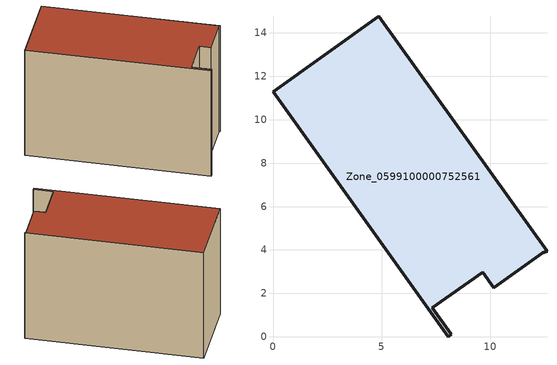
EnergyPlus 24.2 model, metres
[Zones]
Zone_0599100000752561
 floor ground (C_G): 0,11.28 4.88,14.77 12.62,3.94 12.43,3.87 10.17,2.25 9.65,2.98 7.34,1.33 8.21,0.11 8.06,0 z0
 wall outside (C_F): 7.34,1.33 9.65,2.98 10.17,2.25 12.43,3.87 12.62,3.94 4.88,14.77 0,11.28 8.06,0 8.21,0.11 7.34,1.33 z0:9.17
 roof outside (C_R): 12.62,3.94 4.88,14.77 0,11.28 8.06,0 8.21,0.11 7.34,1.33 9.65,2.98 10.17,2.25 12.43,3.87 z9.17
[BUILDING]
Pand.0599100000752561: North Axis=0; Terrain=City; Loads Convergence Tolerance Value=0.04; Temperature Convergence Tolerance Value=0.4; Solar Distribution=FullExterior; Maximum Number of Warmup Days=25; Minimum Number of Warmup Days=1
[Site:Location]
Rotterdam.The.Hague.AP_ZH_NLD Design_Conditions: Latitude=51.96; Longitude=4.45; Time Zone=1; Elevation=-4.5
[SITE:GROUNDTEMPERATURE:BUILDINGSURFACE]
18, 18, 18, 18, 18, 18, 18, 18, 18, 18, 18, 18
[MATERIAL] Thermal Absorptance=0.9; Solar Absorptance=0.7; Visible Absorptance=0.7
Name | Roughness | Thickness | Conductivity | Density | Specific Heat
G.TI.2006-2014 | MediumSmooth | 0.15 | 0.06 | 540 | 1210
F.TI.2006-2014 | Rough | 0.3 | 0.12 | 1920 | 840
R.TI.2006-2014 | MediumRough | 0.2 | 0.08 | 1500 | 1000
[CONSTRUCTION]
C_G: G.TI.2006-2014
C_F: F.TI.2006-2014
C_R: R.TI.2006-2014
[ZONE]
Zone_0599100000752561: Type=1; Multiplier=1; Ceiling Height=Autocalculate; Volume=Autocalculate; Floor Area=autocalculate; Part of Total Floor Area=Yes
[ZONEINFILTRATION:DESIGNFLOWRATE]
Infil_Zone_0599100000752561: Zone or ZoneList or Space or SpaceList=Zone_0599100000752561; Schedule=AlwaysOn; Design Flow Rate Calculation Method=Flow/Area; Flow Rate per Floor Area=0.0015; Constant Term Coefficient=1; Temperature Term Coefficient=0; Velocity Term Coefficient=0; Velocity Squared Term Coefficient=0
[HVACTEMPLATE:ZONE:IDEALLOADSAIRSYSTEM]
Zone_0599100000752561: Maximum Heating Supply Air Temperature=50; Minimum Cooling Supply Air Temperature=13; Maximum Heating Supply Air Humidity Ratio=0.0156; Minimum Cooling Supply Air Humidity Ratio=0.0077; Heating Limit=NoLimit; Cooling Limit=NoLimit; Dehumidification Control Type=ConstantSensibleHeatRatio; Cooling Sensible Heat Ratio=0.7; Dehumidification Setpoint=60; Humidification Control Type=None; Humidification Setpoint=30; Outdoor Air Method=None; Outdoor Air Flow Rate per Person=0.00944; Outdoor Air Flow Rate per Zone Floor Area=0; Outdoor Air Flow Rate per Zone=0; Demand Controlled Ventilation Type=None; Outdoor Air Economizer Type=NoEconomizer; Heat Recovery Type=None; Sensible Heat Recovery Effectiveness=0.7; Latent Heat Recovery Effectiveness=0.65
[ZONECONTROL:THERMOSTAT]
ThermostatControl_Zone_0599100000752561: Zone or ZoneList=Zone_0599100000752561; Control Type Schedule=DualSetpointControlType; Control 1=Thermostat_Zone_0599100000752561; Temperature Difference Between Cutout And Setpoint=0
[THERMOSTATSETPOINT:DUALSETPOINT]
Thermostat_Zone_0599100000752561: Heating Setpoint Temperature Schedule=HeatingSetpoint_Zone_0599100000752561; Cooling Setpoint Temperature Schedule=CoolingSetpoint_Zone_0599100000752561
[SCHEDULE:COMPACT]
HeatingSetpoint_Zone_0599100000752561: Through: 12/31, For: AllDays, Until: 24:00, 21
CoolingSetpoint_Zone_0599100000752561: Through: 12/31, For: AllDays, Until: 24:00, 24
DualSetpointControlType: Through: 12/31, For: AllDays, Until: 24:00, 4
AlwaysOn: Through: 12/31, For: AllDays, Until: 24:00, 1
